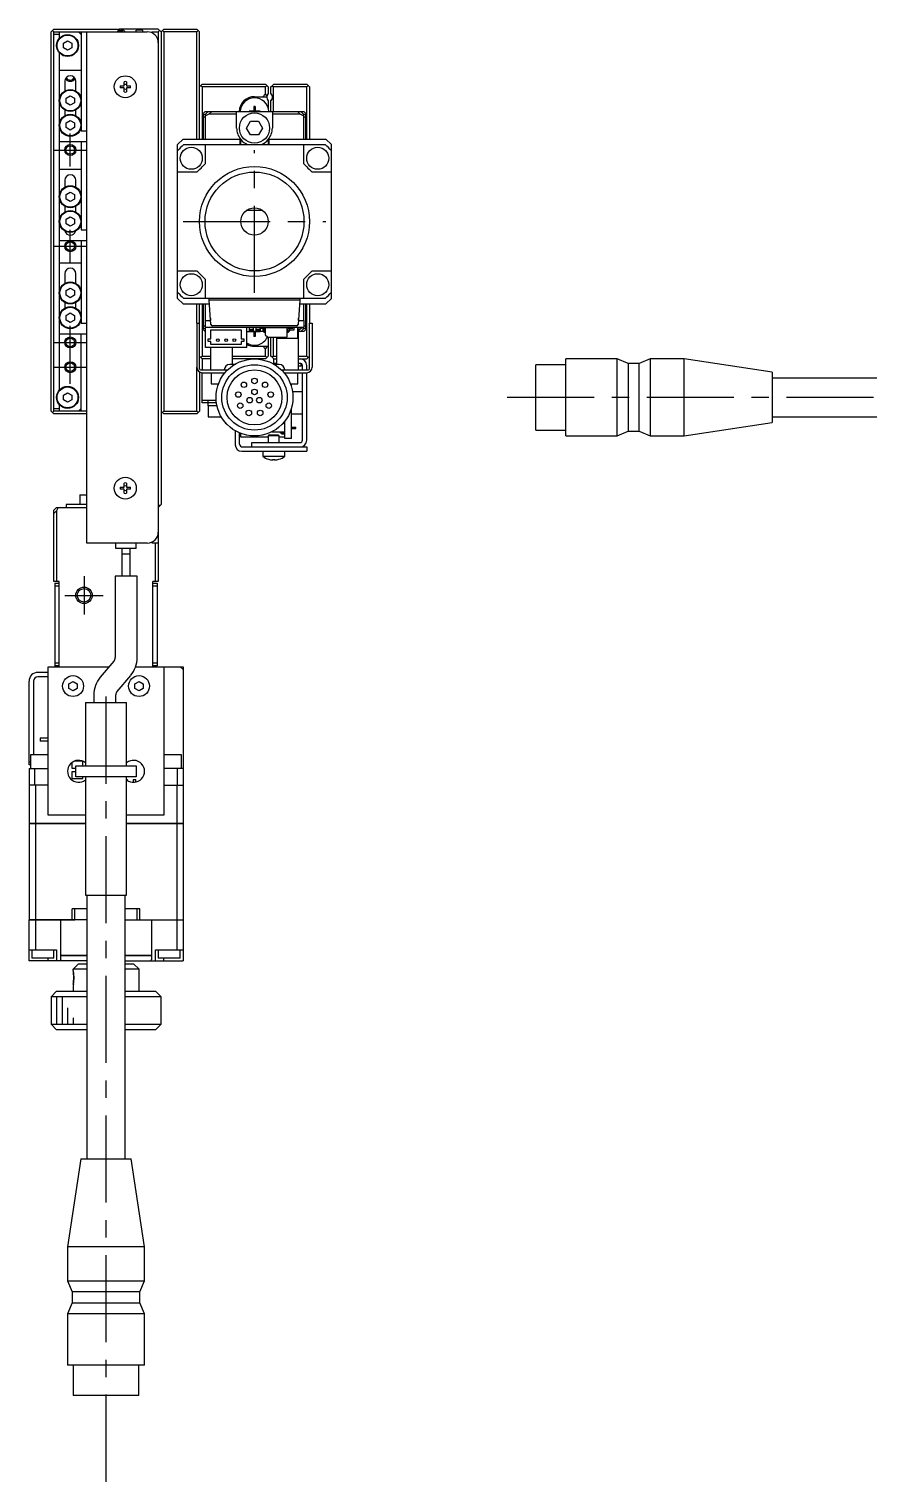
# Model space of a CAD drawing. Extents: x -2 to 724, y -8 to 437.
# Drawn here: x 383.1 to 535.9, y 88.9 to 353.1 of the extents above; entities that cross this region are included whole.
import ezdxf

# ---------------------------------------------------------------- set-up
doc = ezdxf.new("R2010")
doc.units = 0
doc.header["$LTSCALE"] = 0.5
doc.linetypes.add('CENTER', pattern=[50.8, 31.75, -6.35, 6.35, -6.35])
for name, color, linetype in [('MSM_CENTER', 1, 'CENTER'), ('MSM_CONTINUOUS', 7, 'CONTINUOUS'), ('MSM_NARROW', 5, 'CONTINUOUS')]:
    doc.layers.add(name, color=color, linetype=linetype)

msp = doc.modelspace()

# ---------------------------------------------------------------- linework, layer by layer
at = {"layer": 'MSM_CENTER'}
for p, q in [((390.62, 328.13), (390.62, 334.13)), ((387.62, 331.13), (393.62, 331.13)), ((424.12, 305.13), (424.12, 331.13)), ((411.12, 318.13), (437.12, 318.13)), ((390.62, 310.63), (390.62, 316.63)), ((387.62, 313.63), (393.62, 313.63)), ((390.62, 288.63), (390.62, 299.13)), ((387.62, 296.13), (393.62, 296.13)), ((387.62, 291.63), (393.62, 291.63)), ((612.92, 286.13), (467.74, 286.13)), ((393.12, 253.63), (393.12, 246.63)), ((389.62, 250.13), (396.62, 250.13)), ((397.12, 88.88), (397.12, 233.88))]:
    msp.add_line(p, q, dxfattribs=at)
at = {"layer": 'MSM_CONTINUOUS'}
for p, q in [((387.62, 353.13), (387.12, 352.63)), ((387.12, 283.63), (387.12, 352.63)), ((387.62, 352.63), (387.37, 352.88)), ((387.62, 353.13), (399.12, 353.13)), ((387.62, 283.63), (387.62, 352.63)), ((387.62, 352.63), (404.62, 352.63)), ((388.62, 352.13), (387.62, 352.13)), ((388.62, 352.63), (388.62, 351.45)), ((392.12, 352.63), (392.62, 352.13)), ((392.62, 352.63), (392.62, 334.63)), ((393.62, 259.63), (393.62, 352.63)), ((399.12, 353.13), (399.62, 352.63)), ((399.37, 352.88), (399.12, 352.63)), ((399.22, 353.03), (399.42, 353.03)), ((399.32, 353.03), (399.42, 353.13)), ((406.62, 353.13), (399.42, 353.13)), ((399.72, 352.63), (399.72, 352.73)), ((399.92, 352.63), (399.92, 353.13)), ((400.62, 352.63), (400.12, 353.13)), ((400.12, 352.63), (400.12, 353.13)), ((403.82, 352.93), (402.62, 352.93)), ((402.62, 352.63), (402.62, 352.93)), ((403.82, 352.63), (403.82, 352.93)), ((405.42, 352.63), (406.62, 352.63)), ((406.62, 353.13), (407.12, 352.63)), ((406.87, 352.88), (406.62, 352.63)), ((406.62, 352.63), (406.62, 252.63)), ((407.12, 352.63), (407.62, 353.13)), ((407.12, 352.63), (407.12, 266.63)), ((407.62, 352.63), (407.37, 352.88)), ((407.62, 353.13), (413.62, 353.13)), ((407.62, 352.63), (407.62, 283.63)), ((413.62, 352.63), (407.62, 352.63)), ((414.12, 352.63), (413.62, 353.13)), ((413.87, 352.88), (413.62, 352.63)), ((413.62, 333.13), (413.62, 352.63)), ((414.12, 333.13), (414.12, 352.63)), ((389.37, 350.56), (390.12, 350.99)), ((389.37, 349.7), (389.37, 350.56)), ((390.12, 349.26), (389.37, 349.7)), ((390.12, 350.99), (390.87, 350.56)), ((390.87, 349.7), (390.12, 349.26)), ((390.87, 350.56), (390.87, 349.7)), ((388.62, 348.81), (388.62, 287.45)), ((388.62, 345.63), (392.62, 345.63)), ((389.62, 343.63), (389.62, 341.86)), ((391.62, 341.86), (391.62, 343.63)), ((400.42, 342.83), (400.42, 343.56)), ((400.82, 343.56), (400.82, 342.83)), ((389.87, 340.56), (390.62, 340.99)), ((390.62, 340.99), (391.37, 340.56)), ((399.69, 342.83), (400.42, 342.83)), ((400.42, 342.43), (399.69, 342.43)), ((400.42, 341.7), (400.42, 342.43)), ((400.82, 342.83), (401.55, 342.83)), ((401.55, 342.43), (400.82, 342.43)), ((400.82, 342.43), (400.82, 341.7)), ((414.12, 342.63), (414.62, 343.13)), ((414.62, 342.63), (414.37, 342.88)), ((414.62, 343.13), (426.12, 343.13)), ((414.62, 342.63), (414.62, 333.13)), ((426.12, 342.63), (414.62, 342.63)), ((426.12, 341.33), (425.62, 340.83)), ((426.12, 343.13), (426.62, 342.63)), ((426.37, 342.88), (426.12, 342.63)), ((426.12, 341.33), (426.12, 342.63)), ((426.39, 340.94), (426.12, 341.33)), ((426.62, 342.63), (426.62, 341.39)), ((427.12, 342.63), (427.32, 342.83)), ((427.12, 341.39), (427.12, 342.63)), ((427.32, 342.83), (427.62, 343.13)), ((427.32, 342.83), (427.52, 342.63)), ((427.52, 342.63), (427.52, 338.13)), ((433.62, 342.63), (427.52, 342.63)), ((427.62, 343.13), (433.62, 343.13)), ((433.62, 343.13), (434.12, 342.63)), ((433.87, 342.88), (433.62, 342.63)), ((433.62, 333.13), (433.62, 342.63)), ((434.12, 342.63), (434.12, 333.13)), ((389.62, 338.4), (389.62, 337.36)), ((389.87, 339.7), (389.87, 340.56)), ((390.62, 339.26), (389.87, 339.7)), ((391.37, 339.7), (390.62, 339.26)), ((391.37, 340.56), (391.37, 339.7)), ((391.62, 337.36), (391.62, 338.4)), ((424.27, 339.03), (423.98, 339.03)), ((423.98, 339.03), (423.98, 338.23)), ((424.27, 338.5), (423.98, 338.5)), ((424.12, 340.83), (426.38, 340.83)), ((424.27, 339.03), (424.27, 338.23)), ((426.62, 340.07), (426.62, 338.74)), ((427.12, 338.13), (427.12, 340.07)), ((389.87, 336.06), (390.62, 336.49)), ((389.87, 335.2), (389.87, 336.06)), ((390.62, 336.49), (391.37, 336.06)), ((391.37, 336.06), (391.37, 335.2)), ((415.12, 338.13), (414.62, 337.63)), ((414.82, 337.63), (415.22, 337.63)), ((414.82, 333.13), (414.82, 337.63)), ((415.22, 337.13), (414.82, 337.13)), ((415.12, 338.13), (433.12, 338.13)), ((415.22, 337.63), (415.72, 338.13)), ((415.83, 337.63), (415.22, 337.32)), ((415.22, 333.13), (415.22, 337.63)), ((415.62, 338.03), (415.62, 338.13)), ((416.33, 338.13), (415.83, 337.63)), ((420.87, 337.63), (415.83, 337.63)), ((420.87, 335.13), (420.87, 338.13)), ((422.68, 335.13), (423.4, 336.38)), ((423.12, 338.13), (423.12, 338.17)), ((423.92, 338.17), (423.12, 338.17)), ((423.4, 336.38), (424.84, 336.38)), ((423.65, 338.17), (423.66, 338.13)), ((425.12, 338.17), (424.33, 338.17)), ((424.59, 338.17), (424.59, 338.13)), ((424.84, 336.38), (425.56, 335.13)), ((425.12, 338.13), (425.12, 338.17)), ((427.37, 338.13), (427.37, 335.13)), ((432.41, 337.63), (427.37, 337.63)), ((432.41, 337.63), (431.91, 338.13)), ((433.02, 337.32), (432.41, 337.63)), ((432.52, 338.13), (433.02, 337.63)), ((432.62, 338.03), (432.62, 338.13)), ((433.02, 337.63), (433.42, 337.63)), ((433.02, 337.63), (433.02, 333.13)), ((433.42, 337.13), (433.02, 337.13)), ((433.62, 337.63), (433.12, 338.13)), ((433.42, 337.63), (433.42, 333.13)), ((390.62, 334.76), (389.87, 335.2)), ((391.37, 335.2), (390.62, 334.76)), ((392.62, 334.63), (393.62, 334.63)), ((411.12, 333.13), (410.12, 332.13)), ((411.12, 333.13), (421.52, 333.13)), ((421.52, 332.13), (421.52, 333.13)), ((421.63, 332.13), (421.63, 333.04)), ((423.4, 333.88), (422.68, 335.13)), ((424.84, 333.88), (423.4, 333.88)), ((425.56, 335.13), (424.84, 333.88)), ((426.61, 333.04), (426.61, 332.13)), ((426.72, 333.13), (426.72, 332.13)), ((426.72, 333.13), (437.12, 333.13)), ((438.12, 332.13), (437.12, 333.13)), ((393.62, 332.63), (388.62, 332.63)), ((392.62, 332.63), (392.62, 316.63)), ((410.12, 304.13), (410.12, 332.13)), ((411.27, 332.13), (436.97, 332.13)), ((415.12, 332.13), (415.12, 328.63)), ((433.12, 328.63), (433.12, 332.13)), ((438.12, 304.13), (438.12, 332.13)), ((388.62, 327.63), (392.62, 327.63)), ((389.62, 325.63), (389.62, 324.36)), ((391.62, 324.36), (391.62, 325.63)), ((413.62, 327.13), (410.12, 327.13)), ((438.12, 327.13), (434.62, 327.13)), ((389.87, 323.06), (390.62, 323.49)), ((389.87, 322.2), (389.87, 323.06)), ((390.62, 323.49), (391.37, 323.06)), ((391.37, 323.06), (391.37, 322.2)), ((389.62, 320.9), (389.62, 319.86)), ((390.62, 321.76), (389.87, 322.2)), ((391.37, 322.2), (390.62, 321.76)), ((391.62, 319.86), (391.62, 320.9)), ((425.62, 320.13), (422.62, 320.13)), ((389.87, 318.56), (390.62, 318.99)), ((389.87, 317.7), (389.87, 318.56)), ((390.62, 317.26), (389.87, 317.7)), ((390.62, 318.99), (391.37, 318.56)), ((391.37, 317.7), (390.62, 317.26)), ((391.37, 318.56), (391.37, 317.7)), ((393.62, 314.63), (388.62, 314.63)), ((392.62, 316.63), (393.62, 316.63)), ((392.62, 314.63), (392.62, 299.63)), ((388.62, 310.63), (392.62, 310.63)), ((389.62, 308.63), (389.62, 306.86)), ((391.62, 306.86), (391.62, 308.63)), ((410.12, 309.13), (413.62, 309.13)), ((415.12, 307.63), (415.12, 304.13)), ((433.12, 304.13), (433.12, 307.63)), ((434.62, 309.13), (438.12, 309.13)), ((389.87, 305.56), (390.62, 305.99)), ((389.87, 304.7), (389.87, 305.56)), ((390.62, 304.26), (389.87, 304.7)), ((390.62, 305.99), (391.37, 305.56)), ((391.37, 304.7), (390.62, 304.26)), ((391.37, 305.56), (391.37, 304.7)), ((410.12, 304.13), (411.12, 303.13)), ((436.97, 304.13), (411.27, 304.13)), ((415.89, 303.83), (415.87, 304.13)), ((432.37, 304.13), (432.35, 303.83)), ((437.12, 303.13), (438.12, 304.13)), ((389.62, 303.4), (389.62, 302.36)), ((389.87, 301.06), (390.62, 301.49)), ((390.62, 301.49), (391.37, 301.06)), ((391.62, 302.36), (391.62, 303.4)), ((411.12, 303.13), (415.94, 303.13)), ((413.62, 299.63), (413.62, 303.13)), ((414.12, 299.63), (414.12, 303.13)), ((414.62, 303.13), (414.62, 293.63)), ((414.82, 298.63), (414.82, 303.13)), ((415.22, 300.13), (415.22, 303.13)), ((416.2, 299.41), (415.89, 303.83)), ((432.35, 303.83), (415.89, 303.83)), ((432.35, 303.83), (432.04, 299.41)), ((432.3, 303.13), (437.12, 303.13)), ((433.02, 303.13), (433.02, 300.13)), ((433.42, 303.13), (433.42, 298.63)), ((433.62, 293.63), (433.62, 303.13)), ((434.12, 303.13), (434.12, 299.63)), ((389.87, 300.2), (389.87, 301.06)), ((390.62, 299.76), (389.87, 300.2)), ((391.37, 300.2), (390.62, 299.76)), ((391.37, 301.06), (391.37, 300.2)), ((392.62, 299.63), (393.62, 299.63)), ((413.62, 299.63), (413.62, 291.63)), ((413.62, 299.63), (414.12, 299.63)), ((414.12, 291.33), (414.12, 299.63)), ((414.62, 298.63), (415.12, 298.13)), ((414.82, 299.13), (415.12, 299.13)), ((415.2, 298.63), (414.82, 298.63)), ((415.12, 300.13), (415.12, 298.93)), ((415.12, 300.13), (416.15, 300.13)), ((415.12, 298.93), (433.12, 298.93)), ((415.2, 295.23), (415.2, 298.93)), ((416.12, 300.55), (416.12, 300.13)), ((431.74, 299.13), (416.5, 299.13)), ((422.7, 295.23), (422.7, 298.93)), ((423.12, 298.93), (423.12, 298.13)), ((423.87, 298.93), (423.87, 298.13)), ((424.37, 298.93), (424.37, 298.13)), ((425.07, 298.7), (425.07, 298.93)), ((425.07, 298.7), (425.58, 298.7)), ((425.12, 298.7), (425.12, 298.13)), ((425.32, 298.7), (425.32, 298.93)), ((425.39, 298.7), (425.39, 298.93)), ((425.62, 298.93), (425.62, 298.93)), ((425.62, 298.69), (425.62, 298.13)), ((426.12, 297.47), (426.12, 298.73)), ((426.22, 298.83), (429.92, 298.83)), ((426.81, 298.93), (426.81, 298.83)), ((427.37, 298.93), (427.37, 298.83)), ((428.22, 298.93), (428.22, 298.83)), ((428.34, 298.93), (428.34, 298.83)), ((430.02, 298.73), (430.02, 297.15)), ((430.34, 298.93), (430.34, 298.84)), ((430.56, 298.7), (431.07, 298.7)), ((430.76, 298.93), (430.76, 298.7)), ((430.82, 298.93), (430.82, 298.7)), ((431.07, 298.93), (431.07, 298.7)), ((431.3, 298.93), (431.3, 298.38)), ((432.02, 296.93), (432.02, 298.93)), ((432.02, 298.24), (432.41, 298.63)), ((432.02, 298.63), (432.41, 298.63)), ((432.09, 300.13), (433.12, 300.13)), ((432.12, 300.13), (432.12, 300.55)), ((432.41, 298.63), (433.01, 298.93)), ((433.02, 298.63), (432.52, 298.13)), ((433.02, 298.93), (433.02, 298.63)), ((433.42, 298.63), (433.02, 298.63)), ((433.12, 300.13), (433.12, 298.93)), ((433.12, 299.13), (433.42, 299.13)), ((433.12, 298.13), (433.62, 298.63)), ((434.12, 291.33), (434.12, 299.63)), ((434.12, 299.63), (434.62, 299.63)), ((434.62, 299.63), (434.62, 291.63)), ((393.62, 297.63), (388.62, 297.63)), ((392.62, 283.63), (392.62, 297.63)), ((415.12, 298.13), (415.2, 298.13)), ((415.7, 296.78), (416.2, 296.78)), ((415.7, 296.28), (415.7, 296.78)), ((416.2, 296.28), (415.7, 296.28)), ((416.2, 298.43), (421.7, 298.43)), ((416.2, 296.78), (416.2, 298.43)), ((416.2, 295.73), (416.2, 296.28)), ((421.7, 298.43), (421.7, 296.78)), ((421.7, 296.78), (422.2, 296.78)), ((421.7, 296.28), (421.7, 295.73)), ((422.2, 296.28), (421.7, 296.28)), ((422.2, 296.78), (422.2, 296.28)), ((422.7, 298.13), (423.12, 298.13)), ((423.87, 298.5), (423.12, 298.5)), ((423.87, 298.38), (423.12, 298.38)), ((425.71, 298.13), (423.12, 298.13)), ((423.12, 298.08), (423.12, 298.13)), ((423.92, 298.08), (423.12, 298.08)), ((423.66, 298.13), (423.65, 298.08)), ((423.98, 298.02), (423.98, 297.23)), ((423.98, 297.76), (424.27, 297.76)), ((424.27, 297.23), (423.98, 297.23)), ((424.27, 298.02), (424.27, 297.23)), ((425.12, 298.08), (424.33, 298.08)), ((425.12, 298.5), (424.37, 298.5)), ((425.12, 298.38), (424.37, 298.38)), ((424.59, 298.13), (424.59, 298.08)), ((425.12, 298.08), (425.12, 298.13)), ((425.68, 298.5), (425.62, 298.5)), ((425.68, 298.38), (425.62, 298.38)), ((425.68, 298.6), (425.68, 298.27)), ((425.91, 298.27), (425.91, 298.6)), ((426.12, 298.5), (425.91, 298.5)), ((426.12, 298.38), (425.91, 298.38)), ((426.01, 298.17), (426.12, 298.17)), ((426.01, 297.94), (426.12, 297.94)), ((426.47, 297.08), (426.15, 297.4)), ((429.92, 297.05), (426.54, 297.05)), ((426.62, 297.05), (426.62, 293.63)), ((427.12, 293.63), (427.12, 297.05)), ((427.52, 297.05), (427.52, 293.63)), ((428.12, 297.05), (428.12, 292.13)), ((428.22, 297.05), (428.22, 296.93)), ((428.22, 296.93), (432.02, 296.93)), ((430.23, 298.38), (430.02, 298.38)), ((430.02, 298.17), (430.13, 298.17)), ((430.02, 297.94), (430.13, 297.94)), ((430.23, 298.27), (430.23, 298.6)), ((430.46, 298.6), (430.46, 298.27)), ((431.3, 298.38), (430.46, 298.38)), ((433.12, 298.13), (432.02, 298.13)), ((432.12, 291.13), (432.12, 298.13)), ((432.62, 298.13), (432.62, 298.23)), ((414.62, 293.13), (414.12, 293.63)), ((414.37, 293.38), (414.62, 293.63)), ((414.62, 293.63), (416.12, 293.63)), ((422.7, 295.23), (415.2, 295.23)), ((416.12, 295.23), (416.12, 291.13)), ((421.7, 295.73), (416.2, 295.73)), ((420.12, 292.13), (420.12, 295.23)), ((420.12, 293.63), (426.12, 293.63)), ((424.12, 295.43), (426.62, 295.43)), ((425.62, 295.43), (426.12, 294.93)), ((426.12, 294.93), (426.47, 295.43)), ((426.12, 293.63), (426.12, 294.93)), ((426.12, 293.63), (426.37, 293.38)), ((426.62, 293.63), (426.12, 293.13)), ((427.32, 293.43), (427.12, 293.63)), ((427.52, 293.63), (427.32, 293.43)), ((427.62, 293.13), (427.32, 293.43)), ((427.52, 293.63), (428.12, 293.63)), ((432.12, 293.63), (433.62, 293.63)), ((433.62, 293.63), (433.87, 293.38)), ((434.12, 293.63), (433.62, 293.13)), ((413.62, 283.63), (413.62, 291.63)), ((414.12, 290.76), (414.12, 283.63)), ((414.32, 291.13), (419.22, 291.13)), ((414.62, 293.13), (414.62, 291.13)), ((416.12, 293.13), (414.62, 293.13)), ((420.51, 292.13), (419.62, 292.13)), ((426.12, 293.13), (420.12, 293.13)), ((427.62, 292.33), (427.62, 293.13)), ((427.62, 293.13), (428.12, 293.13)), ((428.12, 292.33), (427.62, 292.33)), ((428.62, 292.13), (427.73, 292.13)), ((429.02, 291.13), (433.92, 291.13)), ((432.12, 293.13), (433.62, 293.13)), ((432.42, 292.33), (432.12, 292.33)), ((432.62, 291.83), (432.12, 291.83)), ((432.62, 291.83), (432.62, 292.28)), ((432.82, 291.13), (432.82, 291.93)), ((433.62, 291.13), (433.62, 291.93)), ((475.27, 280.18), (475.27, 292.08)), ((480.77, 292.08), (475.27, 292.08)), ((480.77, 279.13), (480.77, 293.13)), ((490.07, 293.13), (480.77, 293.13)), ((490.07, 279.13), (490.07, 293.13)), ((492.07, 292.28), (490.07, 293.13)), ((492.07, 292.28), (492.07, 279.98)), ((494.07, 292.28), (492.07, 292.28)), ((496.07, 293.13), (494.07, 292.28)), ((494.07, 279.98), (494.07, 292.28)), ((496.07, 293.13), (496.07, 279.13)), ((502.27, 293.13), (496.07, 293.13)), ((502.27, 279.13), (502.27, 293.13)), ((518.27, 290.7), (502.27, 293.13)), ((518.27, 290.7), (518.27, 281.56)), ((414.62, 290.63), (418.76, 290.63)), ((414.62, 285.13), (414.62, 290.63)), ((416.22, 290.63), (416.22, 288.63)), ((416.22, 288.63), (417.58, 288.63)), ((418.62, 290.63), (418.62, 290.46)), ((429.48, 290.63), (433.62, 290.63)), ((429.62, 290.46), (429.62, 290.63)), ((430.66, 288.63), (432.02, 288.63)), ((430.82, 288.16), (430.82, 288.63)), ((432.02, 288.63), (432.02, 290.63)), ((432.82, 278.33), (432.82, 290.63)), ((433.62, 278.33), (433.62, 290.63)), ((566.27, 289.63), (518.27, 289.63)), ((389.37, 286.56), (390.12, 286.99)), ((389.37, 285.7), (389.37, 286.56)), ((390.12, 285.26), (389.37, 285.7)), ((390.12, 286.99), (390.87, 286.56)), ((390.87, 285.7), (390.12, 285.26)), ((390.87, 286.56), (390.87, 285.7)), ((414.62, 285.63), (417.14, 285.63)), ((415.62, 285.63), (415.62, 284.63)), ((432.82, 287.13), (431.05, 287.13)), ((387.12, 283.63), (387.62, 283.13)), ((387.37, 283.38), (387.62, 283.63)), ((387.62, 284.13), (388.62, 284.13)), ((393.62, 283.63), (387.62, 283.63)), ((393.62, 283.13), (387.62, 283.13)), ((388.62, 284.81), (388.62, 283.63)), ((392.62, 284.13), (392.12, 283.63)), ((407.62, 283.13), (407.12, 283.63)), ((407.37, 283.38), (407.62, 283.63)), ((407.62, 283.63), (413.62, 283.63)), ((413.62, 283.13), (407.62, 283.13)), ((413.87, 283.38), (413.62, 283.63)), ((413.62, 283.13), (414.12, 283.63)), ((417.19, 285.13), (414.62, 285.13)), ((417.28, 284.63), (415.62, 284.63)), ((415.72, 284.63), (415.72, 282.63)), ((430.82, 278.63), (430.82, 284.1)), ((430.82, 283.13), (432.82, 283.13)), ((415.72, 282.63), (418.06, 282.63)), ((429.62, 278.63), (429.62, 281.8)), ((430.82, 280.75), (431.62, 280.75)), ((430.82, 280.5), (431.62, 280.5)), ((431.62, 280.5), (431.62, 280.75)), ((475.27, 280.18), (480.77, 280.18)), ((502.27, 279.13), (518.27, 281.56)), ((518.27, 282.63), (566.27, 282.63)), ((420.62, 280.07), (420.62, 277.53)), ((421.42, 277.63), (421.42, 279.67)), ((421.62, 278.88), (421.62, 279.59)), ((426.62, 278.88), (421.62, 278.88)), ((423.62, 277.13), (423.62, 277.93)), ((423.62, 277.93), (432.42, 277.93)), ((426.82, 279.33), (426.62, 279.13)), ((428.62, 279.13), (426.62, 279.13)), ((426.62, 279.13), (426.62, 277.93)), ((426.82, 279.33), (428.42, 279.33)), ((427.27, 279.88), (429.62, 279.88)), ((428.62, 279.13), (428.42, 279.33)), ((428.62, 277.93), (428.62, 279.13)), ((429.62, 278.88), (428.62, 278.88)), ((428.82, 279.65), (428.82, 279.88)), ((429.62, 279.65), (428.82, 279.65)), ((429.07, 279.42), (429.07, 279.65)), ((429.62, 279.42), (429.07, 279.42)), ((430.82, 278.63), (429.62, 278.63)), ((480.77, 279.13), (490.07, 279.13)), ((490.07, 279.13), (492.07, 279.98)), ((492.07, 279.98), (494.07, 279.98)), ((494.07, 279.98), (496.07, 279.13)), ((496.07, 279.13), (502.27, 279.13)), ((421.82, 276.33), (433.62, 276.33)), ((421.92, 277.13), (433.62, 277.13)), ((425.62, 276.33), (425.62, 275.43)), ((425.62, 275.43), (429.62, 275.43)), ((426.67, 274.87), (426.69, 274.87)), ((427.42, 274.87), (427.82, 274.87)), ((427.42, 274.74), (427.42, 274.87)), ((427.82, 274.87), (427.82, 274.74)), ((428.55, 274.87), (428.57, 274.87)), ((429.62, 275.43), (429.62, 276.33)), ((433.62, 277.13), (433.62, 276.33)), ((399.69, 269.83), (400.42, 269.83)), ((400.42, 269.83), (400.42, 270.56)), ((400.82, 270.56), (400.82, 269.83)), ((400.82, 269.83), (401.55, 269.83)), ((392.37, 268.43), (393.62, 268.43)), ((392.37, 268.43), (392.37, 266.63)), ((400.42, 269.43), (399.69, 269.43)), ((400.42, 268.7), (400.42, 269.43)), ((401.55, 269.43), (400.82, 269.43)), ((400.82, 269.43), (400.82, 268.7)), ((387.62, 265.63), (388.12, 266.13)), ((387.62, 252.63), (387.62, 265.63)), ((388.12, 265.52), (387.62, 265.02)), ((388.43, 266.13), (388.12, 265.52)), ((388.12, 266.13), (393.62, 266.13)), ((388.12, 265.52), (388.12, 252.63)), ((393.62, 266.63), (389.87, 266.63)), ((389.87, 266.63), (389.87, 266.13)), ((406.62, 266.63), (406.87, 266.38)), ((407.12, 266.63), (406.62, 266.13)), ((404.62, 259.63), (393.62, 259.63)), ((398.92, 258.63), (398.92, 259.63)), ((402.62, 258.63), (402.62, 259.63)), ((406.62, 259.63), (405.42, 259.63)), ((406.12, 252.63), (406.12, 259.63)), ((402.62, 258.63), (398.92, 258.63)), ((400.02, 258.63), (400.02, 253.63)), ((401.52, 257.63), (400.02, 257.63)), ((401.52, 253.63), (401.52, 258.63)), ((388.62, 252.63), (387.62, 252.63)), ((387.82, 252.33), (388.62, 252.33)), ((387.82, 252.33), (387.82, 237.13)), ((388.62, 251.83), (387.82, 251.83)), ((388.62, 237.13), (388.62, 252.63)), ((402.77, 253.63), (398.77, 253.63)), ((398.77, 253.63), (398.77, 238.8)), ((402.77, 238.8), (402.77, 253.63)), ((406.62, 252.63), (405.62, 252.63)), ((405.62, 237.13), (405.62, 252.63)), ((405.62, 252.33), (406.42, 252.33)), ((406.42, 251.83), (405.62, 251.83)), ((406.42, 252.33), (406.42, 237.33)), ((387.82, 237.83), (388.62, 237.83)), ((398.54, 238.15), (396.08, 235.23)), ((405.62, 237.83), (406.42, 237.83)), ((386.62, 236.13), (384.72, 236.13)), ((386.62, 235.33), (384.72, 235.33)), ((386.62, 210.13), (386.62, 237.13)), ((386.62, 237.13), (397.68, 237.13)), ((388.62, 237.33), (387.82, 237.33)), ((399.15, 232.66), (401.6, 235.58)), ((402.48, 237.13), (411.12, 237.13)), ((406.42, 237.33), (405.62, 237.33)), ((407.62, 237.13), (407.62, 210.13)), ((410.62, 237.13), (411.12, 236.63)), ((411.12, 237.13), (411.12, 208.64)), ((383.12, 219.33), (383.12, 234.53)), ((383.92, 234.53), (383.92, 221.13)), ((390.37, 234.06), (391.12, 234.49)), ((390.37, 233.2), (390.37, 234.06)), ((391.12, 232.76), (390.37, 233.2)), ((391.12, 234.49), (391.87, 234.06)), ((391.87, 233.2), (391.12, 232.76)), ((391.87, 234.06), (391.87, 233.2)), ((402.37, 234.06), (403.12, 234.49)), ((402.37, 233.2), (402.37, 234.06)), ((403.12, 232.76), (402.37, 233.2)), ((403.12, 234.49), (403.87, 234.06)), ((403.87, 233.2), (403.12, 232.76)), ((403.87, 234.06), (403.87, 233.2)), ((393.37, 230.63), (400.87, 230.63)), ((393.37, 230.63), (393.37, 219.13)), ((394.91, 232.02), (394.91, 230.63)), ((398.91, 230.63), (398.91, 232.02)), ((400.87, 219.13), (400.87, 230.63)), ((386.62, 224.13), (385.12, 224.13)), ((385.12, 224.13), (385.12, 223.63)), ((386.62, 223.63), (385.12, 223.63)), ((383.12, 219.83), (383.37, 219.83)), ((383.37, 219.33), (383.12, 219.33)), ((386.62, 221.13), (383.37, 221.13)), ((383.37, 221.13), (383.37, 218.63)), ((390.9, 219.71), (390.9, 218.71)), ((392.9, 219.96), (391.32, 219.96)), ((392.9, 219.13), (392.9, 219.96)), ((410.87, 221.13), (407.62, 221.13)), ((410.87, 218.63), (410.87, 221.13)), ((383.12, 218.63), (386.62, 218.63)), ((383.12, 218.63), (383.12, 208.64)), ((384.12, 218.63), (384.12, 215.63)), ((390.9, 218.71), (391.62, 218.71)), ((391.62, 218.06), (390.9, 218.06)), ((390.9, 218.06), (390.9, 216.81)), ((390.9, 216.81), (392.9, 216.81)), ((391.62, 217.13), (391.62, 219.13)), ((391.62, 219.13), (402.62, 219.13)), ((402.62, 217.13), (391.62, 217.13)), ((392.9, 216.81), (392.9, 217.13)), ((393.37, 217.13), (393.37, 195.63)), ((400.87, 195.63), (400.87, 217.13)), ((402.62, 219.13), (402.62, 217.13)), ((411.12, 218.63), (407.62, 218.63)), ((410.12, 215.63), (410.12, 218.63)), ((386.62, 215.63), (383.12, 215.63)), ((384.27, 215.63), (384.27, 208.64)), ((400.87, 216.63), (401.05, 216.63)), ((401.05, 216.44), (401.05, 216.63)), ((402.05, 216.63), (402.55, 216.63)), ((402.05, 216.63), (402.05, 216.13)), ((402.55, 216.17), (402.55, 216.63)), ((407.62, 215.63), (411.12, 215.63)), ((409.97, 215.63), (409.97, 208.64)), ((393.37, 210.13), (386.62, 210.13)), ((407.62, 210.13), (400.87, 210.13)), ((383.12, 208.64), (393.37, 208.64)), ((383.12, 208.63), (383.12, 191.14)), ((393.37, 208.63), (383.12, 208.63)), ((383.13, 208.63), (383.13, 208.64)), ((384.27, 208.63), (384.27, 191.14)), ((384.28, 208.63), (384.28, 208.64)), ((400.87, 208.64), (411.12, 208.64)), ((411.12, 208.63), (400.87, 208.63)), ((409.96, 208.63), (409.96, 208.64)), ((409.97, 208.63), (409.97, 191.14)), ((411.11, 208.63), (411.11, 208.64)), ((411.12, 208.63), (411.12, 191.14)), ((393.37, 195.63), (400.87, 195.63)), ((393.62, 195.63), (393.62, 147.63)), ((400.62, 147.63), (400.62, 195.63)), ((390.97, 191.14), (390.97, 193.13)), ((393.62, 193.13), (390.97, 193.13)), ((391.47, 191.13), (391.47, 193.13)), ((403.27, 193.13), (400.62, 193.13)), ((402.77, 191.13), (402.77, 193.13)), ((403.27, 191.14), (403.27, 193.13)), ((383.12, 191.14), (391.47, 191.14)), ((393.62, 191.13), (383.12, 191.13)), ((383.12, 183.63), (383.12, 191.13)), ((383.13, 191.13), (383.13, 191.14)), ((384.27, 191.13), (384.27, 185.63)), ((384.28, 191.13), (384.28, 191.14)), ((388.87, 184.64), (388.87, 191.13)), ((400.62, 191.13), (411.12, 191.13)), ((402.77, 191.14), (411.12, 191.14)), ((405.37, 191.13), (405.37, 184.64)), ((409.96, 191.13), (409.96, 191.14)), ((409.97, 191.13), (409.97, 185.63)), ((411.11, 191.13), (411.11, 191.14)), ((411.12, 191.13), (411.12, 183.63)), ((383.12, 185.63), (388.12, 185.63)), ((383.62, 185.63), (383.62, 184.13)), ((387.62, 184.13), (387.62, 185.63)), ((388.12, 185.63), (388.12, 183.63)), ((406.12, 183.63), (406.12, 185.63)), ((406.12, 185.63), (411.12, 185.63)), ((406.62, 185.63), (406.62, 184.13)), ((410.62, 184.13), (410.62, 185.63)), ((393.62, 183.63), (383.12, 183.63)), ((387.62, 184.13), (383.62, 184.13)), ((386.62, 183.63), (386.62, 184.13)), ((388.87, 184.64), (393.62, 184.64)), ((388.87, 183.83), (388.87, 184.63)), ((393.62, 184.63), (388.87, 184.63)), ((388.87, 183.83), (388.89, 183.83)), ((388.88, 184.63), (388.88, 184.64)), ((388.89, 183.83), (388.89, 183.63)), ((391.12, 182.13), (392.12, 183.13)), ((392.12, 183.13), (393.62, 183.13)), ((400.62, 184.64), (405.37, 184.64)), ((405.37, 184.63), (400.62, 184.63)), ((400.62, 183.63), (411.12, 183.63)), ((400.62, 183.13), (402.12, 183.13)), ((402.12, 183.13), (403.12, 182.13)), ((405.35, 183.83), (405.37, 183.83)), ((405.35, 183.63), (405.35, 183.83)), ((405.36, 184.63), (405.36, 184.64)), ((405.37, 184.63), (405.37, 183.83)), ((410.62, 184.13), (406.62, 184.13)), ((407.62, 183.63), (407.62, 184.13)), ((393.62, 182.13), (391.12, 182.13)), ((391.12, 181.88), (391.12, 181.88)), ((403.12, 182.13), (400.62, 182.13)), ((403.12, 178.13), (403.12, 182.13)), ((388.12, 178.13), (387.12, 177.13)), ((393.62, 177.13), (387.12, 177.13)), ((387.12, 177.13), (387.12, 172.13)), ((388.12, 178.13), (393.62, 178.13)), ((391.12, 179.13), (391.12, 178.13)), ((400.62, 178.13), (406.12, 178.13)), ((407.12, 177.13), (400.62, 177.13)), ((407.12, 177.13), (406.12, 178.13)), ((407.12, 172.13), (407.12, 177.13)), ((387.12, 172.13), (393.62, 172.13)), ((387.12, 172.13), (388.12, 171.13)), ((400.62, 172.13), (407.12, 172.13)), ((406.12, 171.13), (407.12, 172.13)), ((393.62, 171.13), (388.12, 171.13)), ((406.12, 171.13), (400.62, 171.13)), ((392.55, 147.63), (390.12, 131.63)), ((392.55, 147.63), (401.69, 147.63)), ((404.12, 131.63), (401.69, 147.63)), ((404.12, 131.63), (390.12, 131.63)), ((390.12, 131.63), (390.12, 125.43)), ((404.12, 125.43), (404.12, 131.63)), ((390.12, 125.43), (404.12, 125.43)), ((390.12, 125.43), (390.97, 123.43)), ((403.27, 123.43), (404.12, 125.43)), ((403.27, 123.43), (390.97, 123.43)), ((390.97, 123.43), (390.97, 121.43)), ((403.27, 121.43), (403.27, 123.43)), ((390.97, 121.43), (390.12, 119.43)), ((404.12, 119.43), (390.12, 119.43)), ((390.12, 119.43), (390.12, 110.13)), ((390.97, 121.43), (403.27, 121.43)), ((404.12, 119.43), (403.27, 121.43)), ((404.12, 110.13), (404.12, 119.43)), ((404.12, 110.13), (390.12, 110.13)), ((391.17, 110.13), (391.17, 104.63)), ((403.07, 104.63), (403.07, 110.13)), ((403.07, 104.63), (391.17, 104.63))]:
    msp.add_line(p, q, dxfattribs=at)
for centre, radius in [((390.12, 350.13), 2), ((390.12, 350.13), 1.9), ((400.62, 342.63), 2), ((390.62, 340.13), 2), ((390.62, 340.13), 1.9), ((390.62, 335.63), 2), ((390.62, 335.63), 1.9), ((424.12, 335.13), 2.75), ((390.62, 331.13), 0.783), ((412.62, 329.63), 2), ((435.62, 329.63), 2), ((424.12, 318.13), 10), ((424.12, 318.13), 9), ((390.62, 322.63), 2), ((390.62, 322.63), 1.9), ((390.62, 318.13), 2), ((390.62, 318.13), 1.9), ((424.12, 318.13), 2.5), ((390.62, 313.63), 0.783), ((390.62, 305.13), 2), ((390.62, 305.13), 1.9), ((412.62, 306.63), 2), ((435.62, 306.63), 2), ((390.62, 300.63), 2), ((390.62, 300.63), 1.9), ((390.62, 296.13), 0.783), ((417.45, 296.53), 0.25), ((418.95, 296.53), 0.25), ((420.45, 296.53), 0.25), ((390.62, 291.63), 0.783), ((424.12, 286.13), 7), ((424.12, 286.13), 5.95), ((424.12, 286.13), 5), ((390.12, 286.13), 2), ((422.19, 288.43), 0.5), ((424.12, 289.13), 0.5), ((426.05, 288.43), 0.5), ((390.12, 286.13), 1.9), ((421.17, 286.65), 0.5), ((423.25, 285.63), 0.5), ((424.12, 287.13), 0.5), ((424.99, 285.63), 0.5), ((427.07, 286.65), 0.5), ((421.52, 284.63), 0.5), ((423.09, 283.31), 0.5), ((425.15, 283.31), 0.5), ((426.72, 284.63), 0.5), ((400.62, 269.63), 2), ((393.12, 250.13), 1.23), ((391.12, 233.63), 1.9), ((403.12, 233.63), 1.9)]:
    msp.add_circle(centre, radius, dxfattribs=at)
for centre, radius, start, end in [((399.42, 352.73), 0.3, 0, 90), ((404.62, 350.63), 2, 0, 90), ((390.62, 343.63), 1, 0, 180), ((390.62, 344.63), 0.783, 203.0634, 336.9366), ((400.62, 342.63), 0.95, 77.8468, 102.1532), ((400.62, 342.63), 0.95, 167.8468, 192.1532), ((400.62, 342.63), 0.435, 152.6335, 207.3665), ((400.62, 342.63), 0.435, 62.6335, 117.3665), ((400.62, 342.63), 0.435, 242.6335, 297.3665), ((400.62, 342.63), 0.95, 257.8468, 282.1532), ((400.62, 342.63), 0.435, 332.6335, 27.3665), ((400.62, 342.63), 0.95, 347.8468, 12.1532), ((427.37, 340.73), 1, 138.5904, 221.4096), ((426.37, 340.73), 1, 318.5904, 41.4096), ((424.12, 338.03), 2.8, 90, 177.9533), ((424.12, 338.03), 2.6, 2.2042, 177.7958), ((423.92, 338.23), 0.06, 270, 0), ((424.33, 338.23), 0.06, 180, 270), ((424.12, 335.13), 3.25, 180, 220.0046), ((424.12, 335.13), 3.25, 220.0056, 247.3864), ((424.12, 335.13), 3.25, 293.1086, 319.9942), ((424.12, 335.13), 3.25, 319.9955, 0), ((424.12, 318.13), 19, 132.5369, 137.4631), ((424.12, 318.13), 19, 42.5369, 47.4631), ((400.96, 341.29), 19, 311.7998, 318.2002), ((447.28, 341.29), 19, 221.7998, 228.2002), ((390.62, 325.63), 1, 0, 180), ((390.62, 316.63), 1, 194.4775, 345.5225), ((390.62, 308.63), 1, 0, 180), ((400.96, 294.96), 19, 41.7998, 48.2002), ((447.28, 294.96), 19, 131.7998, 138.2002), ((424.12, 318.13), 19, 222.5369, 227.4631), ((424.12, 318.13), 19, 312.5369, 317.4631), ((416.5, 299.43), 0.3, 184, 270), ((425.58, 298.6), 0.33, 0, 90), ((425.58, 298.6), 0.1, 0, 90), ((426.22, 298.73), 0.1, 90, 180), ((429.92, 298.73), 0.1, 0, 90), ((430.56, 298.6), 0.33, 90, 180), ((430.56, 298.6), 0.1, 90, 180), ((431.74, 299.43), 0.3, 270, 356), ((424.12, 298.23), 2.6, 236.7648, 334.089), ((423.92, 298.02), 0.06, 0, 90), ((424.33, 298.02), 0.06, 90, 180), ((426.01, 298.27), 0.33, 180, 270), ((426.01, 298.27), 0.1, 180, 270), ((426.22, 297.47), 0.1, 180, 225), ((426.54, 297.15), 0.1, 225, 270), ((429.92, 297.15), 0.1, 270, 0), ((430.13, 298.27), 0.1, 270, 0), ((430.13, 298.27), 0.33, 270, 0), ((424.12, 298.23), 2.8, 239.4075, 270), ((414.62, 291.63), 1, 180, 270), ((414.32, 291.33), 0.2, 180, 270), ((419.62, 291.13), 1, 90, 180), ((428.62, 291.13), 1, 0, 90), ((432.42, 291.93), 1.2, 0, 90), ((432.42, 291.93), 0.4, 0, 90), ((433.62, 291.63), 1, 270, 0), ((433.92, 291.33), 0.2, 270, 0), ((419.62, 282.13), 1, 208.9988, 234.2683), ((428.62, 282.13), 1, 305.7317, 331.0012), ((421.82, 277.53), 1.2, 180, 270), ((421.92, 277.63), 0.5, 180, 270), ((432.42, 278.33), 0.4, 270, 0), ((432.42, 278.33), 1.2, 270, 0), ((427.62, 277.93), 3.2, 231.3178, 252.73), ((427.62, 277.93), 3.19, 253.0947, 266.4097), ((427.62, 277.93), 3.19, 273.5904, 286.9053), ((427.62, 277.93), 3.2, 287.27, 308.6822), ((400.62, 269.63), 0.95, 167.8468, 192.1532), ((400.62, 269.63), 0.435, 152.6335, 207.3665), ((400.62, 269.63), 0.95, 77.8468, 102.1532), ((400.62, 269.63), 0.435, 62.6335, 117.3665), ((400.62, 269.63), 0.435, 332.6335, 27.3665), ((400.62, 269.63), 0.95, 347.8468, 12.1532), ((400.62, 269.63), 0.435, 242.6335, 297.3665), ((400.62, 269.63), 0.95, 257.8468, 282.1532), ((404.62, 261.63), 2, 270, 0), ((397.77, 238.8), 1, 320, 0), ((397.77, 238.8), 5, 320, 0), ((384.72, 234.53), 1.6, 90, 180), ((384.72, 234.53), 0.8, 90, 180), ((399.91, 232.02), 5, 140, 180), ((399.91, 232.02), 1, 140, 180), ((392.12, 218.13), 2, 51.3178, 308.6822), ((402.12, 218.13), 2, 231.3178, 128.6822), ((403.79, 219.43), 0.2, 165.0734, 270.8074), ((385.25, 180.63), 6, 347.9764, 12.0236)]:
    msp.add_arc(centre, radius, start, end, dxfattribs=at)
at = {"layer": 'MSM_NARROW'}
for p, q in [((388.12, 177.13), (388.12, 172.13)), ((389.12, 177.13), (389.12, 172.13)), ((391.18, 179.37), (391.12, 179.13)), ((390.12, 175.13), (390.12, 172.13)), ((391.12, 173.28), (391.12, 172.13))]:
    msp.add_line(p, q, dxfattribs=at)
for centre, radius in [((390.62, 331.13), 1), ((390.62, 313.63), 1), ((390.62, 296.13), 1), ((390.62, 291.63), 1), ((393.12, 250.13), 1.5)]:
    msp.add_circle(centre, radius, dxfattribs=at)
for centre, radius, start, end in [((390.62, 344.63), 1, 210, 330), ((385.33, 180.63), 5.98, 347.7902, 14.4982)]:
    msp.add_arc(centre, radius, start, end, dxfattribs=at)

doc.saveas('drawing.dxf')
